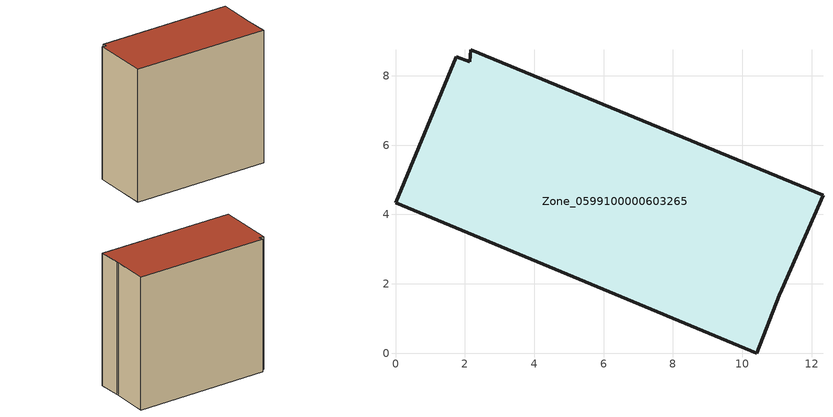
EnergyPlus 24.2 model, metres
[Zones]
Zone_0599100000603265
 floor ground (C_G): 2.17,8.75 12.33,4.55 11.14,1.84 11.07,1.68 10.42,0 0,4.34 1.75,8.54 2.14,8.4 z0
 wall outside (C_F): 11.14,1.84 12.33,4.55 2.17,8.75 2.14,8.4 1.75,8.54 0,4.34 10.42,0 11.07,1.68 11.14,1.84 z0:10.86
 roof outside (C_R): 12.33,4.55 2.17,8.75 2.14,8.4 1.75,8.54 0,4.34 10.42,0 11.07,1.68 11.14,1.84 z10.86
[BUILDING]
Pand.0599100000603265: North Axis=0; Terrain=City; Loads Convergence Tolerance Value=0.04; Temperature Convergence Tolerance Value=0.4; Solar Distribution=FullExterior; Maximum Number of Warmup Days=25; Minimum Number of Warmup Days=1
[Site:Location]
Rotterdam.The.Hague.AP_ZH_NLD Design_Conditions: Latitude=51.96; Longitude=4.45; Time Zone=1; Elevation=-4.5
[SITE:GROUNDTEMPERATURE:BUILDINGSURFACE]
18, 18, 18, 18, 18, 18, 18, 18, 18, 18, 18, 18
[MATERIAL] Thermal Absorptance=0.9; Solar Absorptance=0.7; Visible Absorptance=0.7
Name | Roughness | Thickness | Conductivity | Density | Specific Heat
G.TI.1946 | MediumSmooth | 0.15 | 1 | 540 | 1210
F.TI.1946 | Rough | 0.3 | 0.857143 | 1920 | 840
R.TI.1946 | MediumRough | 0.2 | 0.1 | 1500 | 1000
[CONSTRUCTION]
C_G: G.TI.1946
C_F: F.TI.1946
C_R: R.TI.1946
[ZONE]
Zone_0599100000603265: Type=1; Multiplier=1; Ceiling Height=Autocalculate; Volume=Autocalculate; Floor Area=autocalculate; Part of Total Floor Area=Yes
[ZONEINFILTRATION:DESIGNFLOWRATE]
Infil_Zone_0599100000603265: Zone or ZoneList or Space or SpaceList=Zone_0599100000603265; Schedule=AlwaysOn; Design Flow Rate Calculation Method=Flow/Area; Flow Rate per Floor Area=0.003; Constant Term Coefficient=1; Temperature Term Coefficient=0; Velocity Term Coefficient=0; Velocity Squared Term Coefficient=0
[HVACTEMPLATE:ZONE:IDEALLOADSAIRSYSTEM]
Zone_0599100000603265: Maximum Heating Supply Air Temperature=50; Minimum Cooling Supply Air Temperature=13; Maximum Heating Supply Air Humidity Ratio=0.0156; Minimum Cooling Supply Air Humidity Ratio=0.0077; Heating Limit=NoLimit; Cooling Limit=NoLimit; Dehumidification Control Type=ConstantSensibleHeatRatio; Cooling Sensible Heat Ratio=0.7; Dehumidification Setpoint=60; Humidification Control Type=None; Humidification Setpoint=30; Outdoor Air Method=None; Outdoor Air Flow Rate per Person=0.00944; Outdoor Air Flow Rate per Zone Floor Area=0; Outdoor Air Flow Rate per Zone=0; Demand Controlled Ventilation Type=None; Outdoor Air Economizer Type=NoEconomizer; Heat Recovery Type=None; Sensible Heat Recovery Effectiveness=0.7; Latent Heat Recovery Effectiveness=0.65
[ZONECONTROL:THERMOSTAT]
ThermostatControl_Zone_0599100000603265: Zone or ZoneList=Zone_0599100000603265; Control Type Schedule=DualSetpointControlType; Control 1=Thermostat_Zone_0599100000603265; Temperature Difference Between Cutout And Setpoint=0
[THERMOSTATSETPOINT:DUALSETPOINT]
Thermostat_Zone_0599100000603265: Heating Setpoint Temperature Schedule=HeatingSetpoint_Zone_0599100000603265; Cooling Setpoint Temperature Schedule=CoolingSetpoint_Zone_0599100000603265
[SCHEDULE:COMPACT]
HeatingSetpoint_Zone_0599100000603265: Through: 12/31, For: AllDays, Until: 24:00, 21
CoolingSetpoint_Zone_0599100000603265: Through: 12/31, For: AllDays, Until: 24:00, 24
DualSetpointControlType: Through: 12/31, For: AllDays, Until: 24:00, 4
AlwaysOn: Through: 12/31, For: AllDays, Until: 24:00, 1
